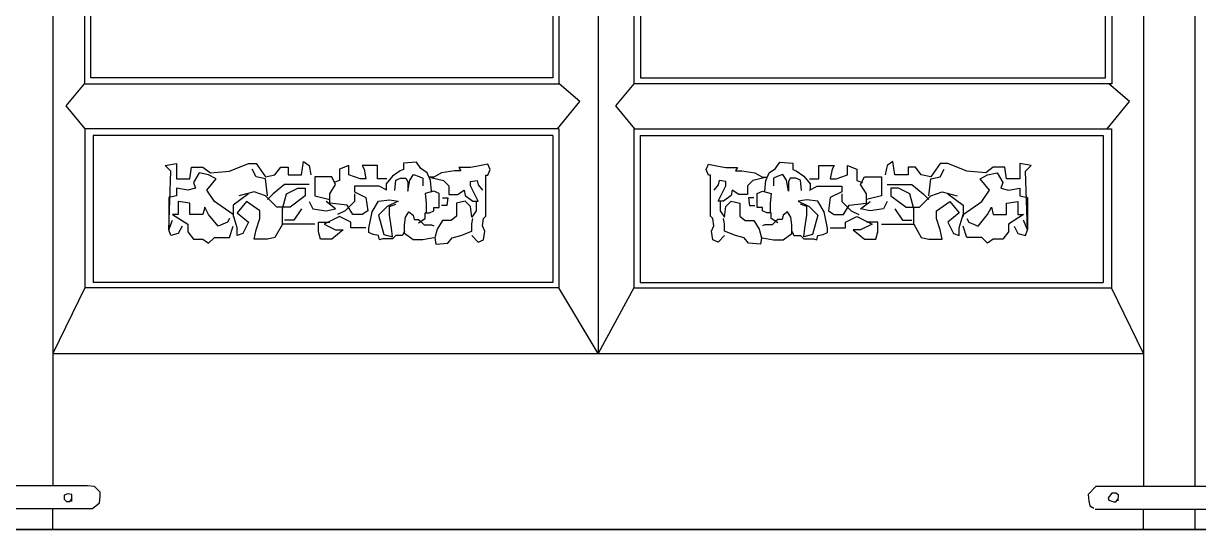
# Model space of a CAD drawing. Extents: x -66030 to 95157, y -13132 to 45879.
# Drawn here: x 43601 to 44535, y 39315 to 39717 of the extents above; entities that cross this region are included whole.
import ezdxf

# ---------------------------------------------------------------- set-up
doc = ezdxf.new("R2010")
doc.units = 0
doc.header["$LTSCALE"] = 100
doc.header["$MEASUREMENT"] = 0
for name, color, linetype in [('2', 1, 'CONTINUOUS'), ('3', 11, 'CONTINUOUS'), ('7', 105, 'CONTINUOUS')]:
    doc.layers.add(name, color=color, linetype=linetype)

msp = doc.modelspace()

# ---------------------------------------------------------------- linework, layer by layer
at = {"layer": '2'}
msp.add_line((45558.73, 39315.29), (42557.19, 39315.29), dxfattribs=at)
at = {"layer": '3'}
for p, q in [((43649.82, 40294.6), (43649.82, 39669.42)), ((44026.9, 39669.42), (44026.9, 40294.6)), ((44086.58, 39669.42), (44086.58, 40294.6)), ((44466.09, 40294.6), (44466.09, 39669.42)), ((43635.19, 39652.01), (43649.82, 39669.42)), ((43649.82, 39669.42), (44026.9, 39669.42)), ((44043.3, 39655.4), (44026.9, 39669.42)), ((44071.94, 39652.01), (44086.58, 39669.42)), ((44466.09, 39669.42), (44086.58, 39669.42)), ((44458.89, 39670.91), (44458.89, 39670.91)), ((44480.06, 39655.4), (44463.66, 39669.42)), ((43650.48, 39633.66), (43635.19, 39652.01)), ((44025.71, 39633.66), (44043.3, 39655.4)), ((44087.24, 39633.66), (44071.94, 39652.01)), ((44462.47, 39633.66), (44480.06, 39655.4)), ((44026.78, 39633.66), (43650.09, 39633.66)), ((43650.09, 39633.66), (43650.09, 39507.25)), ((44026.78, 39633.66), (44026.78, 39507.25)), ((44086.43, 39633.66), (44465.83, 39633.66)), ((44086.43, 39633.66), (44086.43, 39507.25)), ((44465.83, 39633.66), (44465.83, 39507.25)), ((43650.09, 39507.25), (43624.61, 39455.22)), ((44026.78, 39507.25), (43650.09, 39507.25)), ((44057.96, 39455.22), (44026.78, 39507.25)), ((44086.43, 39507.25), (44057.96, 39455.22)), ((44086.43, 39507.25), (44465.83, 39507.25)), ((44491.3, 39455.22), (44465.83, 39507.25))]:
    msp.add_line(p, q, dxfattribs=at)
at = {"layer": '3', "color": 2}
msp.add_line((-66009.4, 39315.29), (95156.93, 39315.29), dxfattribs=at)
at = {"layer": '3'}
for points in [[(43807.23, 39557.92), (43801.2, 39547.39), (43795.18, 39545.88), (43784.64, 39545.88), (43786.14, 39553.4), (43789.16, 39562.43), (43789.16, 39568.45), (43778.61, 39575.97), (43771.09, 39566.94), (43780.12, 39559.42), (43775.6, 39550.4), (43771.09, 39548.89), (43771.09, 39554.91), (43768.07, 39565.44), (43753.02, 39575.97), (43746.99, 39584.99), (43754.52, 39594.02), (43748.5, 39597.03), (43740.97, 39598.53), (43736.45, 39591.01), (43737.96, 39586.5), (43731.93, 39584.99), (43722.9, 39586.5), (43722.9, 39580.48), (43716.87, 39578.98), (43716.87, 39565.44), (43716.87, 39553.4), (43718.38, 39600.03), (43713.86, 39604.55), (43722.9, 39606.05), (43722.9, 39594.02), (43733.44, 39594.02), (43734.94, 39603.04), (43743.98, 39603.04), (43750, 39598.53), (43765.06, 39600.03), (43780.12, 39606.05), (43786.14, 39606.05), (43793.67, 39595.52), (43801.2, 39597.03), (43805.72, 39603.04), (43811.74, 39603.04), (43811.74, 39597.03), (43822.28, 39597.03), (43823.79, 39607.56), (43828.31, 39604.55), (43829.81, 39597.03)], [(43890.05, 39594.02), (43882.52, 39594.02), (43882.52, 39604.55), (43870.47, 39604.55), (43871.98, 39601.54), (43873.48, 39594.02), (43868.97, 39594.02), (43859.93, 39597.03), (43859.93, 39604.55), (43852.4, 39601.54), (43852.4, 39597.03), (43852.4, 39592.51), (43847.88, 39591.01)], [(43925.64, 39583.99), (43924.78, 39592.59), (43922.19, 39598.6), (43917.03, 39602.04), (43913.59, 39607.2), (43903.26, 39606.34), (43903.26, 39601.18), (43900.68, 39600.32), (43894.66, 39596.02), (43889.5, 39590.01), (43889.5, 39584.85)], [(43957.47, 39548.75), (43962.64, 39543.59), (43966.94, 39545.31), (43967.8, 39552.19), (43966.08, 39556.49), (43966.94, 39562.5), (43968.66, 39564.22), (43968.66, 39596.88), (43970.38, 39596.88), (43972.1, 39601.18), (43970.38, 39605.48), (43960.92, 39603.76), (43956.61, 39602.9), (43947.15, 39602.9), (43948.87, 39600.32), (43943.71, 39600.32), (43933.38, 39598.6), (43927.36, 39595.17), (43923.92, 39595.17), (43935.1, 39592.59), (43939.4, 39588.29), (43939.4, 39581.41), (43946.29, 39581.41), (43951.45, 39584.85), (43952.31, 39580.55), (43958.34, 39576.26), (43962.64, 39576.26), (43960.06, 39581.41), (43956.61, 39588.29), (43956.61, 39591.73), (43961.78, 39592.59), (43962.64, 39589.15), (43966.08, 39584.85)], [(44158.44, 39548.75), (44153.28, 39543.59), (44148.98, 39545.31), (44148.12, 39552.19), (44149.84, 39556.49), (44148.98, 39562.5), (44147.26, 39564.22), (44147.26, 39596.88), (44145.54, 39596.88), (44143.82, 39601.18), (44145.54, 39605.48), (44155, 39603.76), (44159.3, 39602.9), (44168.77, 39602.9), (44167.05, 39600.32), (44172.21, 39600.32), (44182.54, 39598.6), (44188.56, 39595.17), (44192, 39595.17), (44180.82, 39592.59), (44176.51, 39588.29), (44176.51, 39581.41), (44169.63, 39581.41), (44164.47, 39584.85), (44163.61, 39580.55), (44157.58, 39576.26), (44153.28, 39576.26), (44155.86, 39581.41), (44159.3, 39588.29), (44159.3, 39591.73), (44154.14, 39592.59), (44153.28, 39589.15), (44149.84, 39584.85)], [(44190.28, 39583.99), (44191.14, 39592.59), (44193.72, 39598.6), (44198.89, 39602.04), (44202.33, 39607.2), (44212.65, 39606.34), (44212.65, 39601.18), (44215.24, 39600.32), (44221.26, 39596.02), (44226.42, 39590.01), (44226.42, 39584.85)], [(44225.87, 39594.02), (44233.4, 39594.02), (44233.4, 39604.55), (44245.45, 39604.55), (44243.94, 39601.54), (44242.43, 39594.02), (44246.95, 39594.02), (44255.99, 39597.03), (44255.99, 39604.55), (44263.52, 39601.54), (44263.52, 39597.03), (44263.52, 39592.51), (44268.03, 39591.01)], [(44308.69, 39557.92), (44314.72, 39547.39), (44320.74, 39545.88), (44331.28, 39545.88), (44329.77, 39553.4), (44326.76, 39562.43), (44326.76, 39568.45), (44337.3, 39575.97), (44344.83, 39566.94), (44335.8, 39559.42), (44340.32, 39550.4), (44344.83, 39548.89), (44344.83, 39554.91), (44347.85, 39565.44), (44362.9, 39575.97), (44368.93, 39584.99), (44361.4, 39594.02), (44367.42, 39597.03), (44374.95, 39598.53), (44379.47, 39591.01), (44377.96, 39586.5), (44383.99, 39584.99), (44393.02, 39586.5), (44393.02, 39580.48), (44399.04, 39578.98), (44399.04, 39565.44), (44399.04, 39553.4), (44397.54, 39600.03), (44402.06, 39604.55), (44393.02, 39606.05), (44393.02, 39594.02), (44382.48, 39594.02), (44380.97, 39603.04), (44371.94, 39603.04), (44365.92, 39598.53), (44350.86, 39600.03), (44335.8, 39606.05), (44329.77, 39606.05), (44322.25, 39595.52), (44314.72, 39597.03), (44310.2, 39603.04), (44304.18, 39603.04), (44304.18, 39597.03), (44293.63, 39597.03), (44292.13, 39607.56), (44287.61, 39604.55), (44286.1, 39597.03)], [(43795.18, 39580.48), (43793.67, 39594.02), (43786.14, 39595.52), (43783.13, 39601.54)], [(43890.05, 39584.99), (43884.02, 39588), (43870.47, 39588), (43864.45, 39588), (43864.45, 39583.49), (43873.48, 39578.98), (43874.99, 39568.45), (43870.47, 39565.44), (43862.94, 39565.44), (43858.43, 39572.96), (43844.87, 39574.46), (43844.87, 39581.98), (43849.39, 39589.51), (43846.38, 39595.52), (43832.83, 39595.52), (43832.83, 39580.48), (43844.87, 39577.47)], [(43896.36, 39584.71), (43897.11, 39592.88), (43900.82, 39594.37), (43905.28, 39594.37), (43906.77, 39591.4), (43906.77, 39583.97), (43908.26, 39592.88), (43911.23, 39597.34), (43915.69, 39595.85), (43918.67, 39594.37), (43918.67, 39588.43)], [(44219.56, 39584.71), (44218.81, 39592.88), (44215.1, 39594.37), (44210.63, 39594.37), (44209.15, 39591.4), (44209.15, 39583.97), (44207.66, 39592.88), (44204.69, 39597.34), (44200.23, 39595.85), (44197.25, 39594.37), (44197.25, 39588.43)], [(44225.87, 39584.99), (44231.89, 39588), (44245.45, 39588), (44251.47, 39588), (44251.47, 39583.49), (44242.43, 39578.98), (44240.93, 39568.45), (44245.45, 39565.44), (44252.98, 39565.44), (44257.49, 39572.96), (44271.05, 39574.46), (44271.05, 39581.98), (44266.53, 39589.51), (44269.54, 39595.52), (44283.09, 39595.52), (44283.09, 39580.48), (44271.05, 39577.47)], [(44320.74, 39580.48), (44322.25, 39594.02), (44329.77, 39595.52), (44332.79, 39601.54)], [(43807.23, 39557.92), (43807.23, 39569.95), (43810.24, 39581.98), (43819.27, 39586.5), (43825.3, 39586.5), (43825.3, 39580.48), (43813.25, 39571.45), (43802.71, 39571.45), (43793.67, 39580.48), (43784.64, 39583.49), (43772.59, 39580.48)], [(43828.31, 39589.51), (43808.73, 39589.51), (43799.7, 39581.98), (43795.18, 39577.47)], [(43915.31, 39559.06), (43920.47, 39562.5), (43920.47, 39566.8), (43923.92, 39566.8), (43927.36, 39568.52), (43927.36, 39571.1), (43931.66, 39571.1), (43931.66, 39576.26), (43931.66, 39582.27), (43927.36, 39583.99), (43920.47, 39582.27), (43921.33, 39574.54), (43921.33, 39566.8)], [(44200.61, 39559.06), (44195.45, 39562.5), (44195.45, 39566.8), (44192, 39566.8), (44188.56, 39568.52), (44188.56, 39571.1), (44184.26, 39571.1), (44184.26, 39576.26), (44184.26, 39582.27), (44188.56, 39583.99), (44195.45, 39582.27), (44194.58, 39574.54), (44194.58, 39566.8)], [(44287.61, 39589.51), (44307.19, 39589.51), (44316.22, 39581.98), (44320.74, 39577.47)], [(44308.69, 39557.92), (44308.69, 39569.95), (44305.68, 39581.98), (44296.65, 39586.5), (44290.62, 39586.5), (44290.62, 39580.48), (44302.67, 39571.45), (44313.21, 39571.45), (44322.25, 39580.48), (44331.28, 39583.49), (44343.33, 39580.48)], [(43765.06, 39562.43), (43763.56, 39559.42), (43756.03, 39556.41), (43748.5, 39565.44), (43745.49, 39571.45), (43743.98, 39565.44), (43733.44, 39565.44), (43733.44, 39574.46), (43724.4, 39575.97), (43724.4, 39565.44), (43719.89, 39565.44), (43731.93, 39557.92), (43731.93, 39551.9), (43736.45, 39545.88), (43743.98, 39545.88), (43748.5, 39542.88), (43753.02, 39547.39), (43765.06, 39547.39), (43768.07, 39556.41)], [(43780.12, 39581.98), (43768.07, 39572.96), (43768.07, 39563.93)], [(43828.31, 39575.97), (43831.32, 39569.95), (43841.86, 39568.45), (43849.39, 39569.95), (43841.86, 39575.97)], [(43864.45, 39581.98), (43864.45, 39575.97), (43856.92, 39568.45), (43850.9, 39565.44)], [(43904.12, 39552.19), (43902.4, 39548.75), (43897.24, 39548.75), (43894.66, 39546.17), (43886.91, 39546.17), (43884.33, 39545.31), (43883.47, 39548.75), (43879.17, 39549.61), (43875.73, 39551.33), (43875.73, 39554.77), (43878.31, 39567.66), (43883.47, 39576.26), (43892.08, 39577.11), (43898.96, 39576.26), (43890.36, 39571.96), (43883.47, 39565.08), (43887.78, 39549.61), (43894.66, 39547.89), (43893.8, 39554.77), (43892.08, 39565.08), (43892.08, 39571.96), (43897.24, 39573.68)], [(43960.92, 39576.26), (43960.92, 39568.52), (43957.47, 39563.36), (43956.61, 39571.96), (43952.31, 39576.26), (43945.43, 39574.54), (43945.43, 39567.66), (43945.43, 39564.22), (43941.13, 39560.78), (43937.68, 39560.78), (43934.24, 39560.78), (43929.94, 39553.91), (43928.22, 39547.03), (43929.08, 39541.87), (43938.54, 39542.73), (43941.99, 39547.03), (43948.87, 39548.75), (43957.47, 39552.19), (43957.47, 39558.2), (43958.34, 39562.5)], [(43934.24, 39578.83), (43938.54, 39578.83), (43937.68, 39572.82), (43933.38, 39572.82)], [(44155, 39576.26), (44155, 39568.52), (44158.44, 39563.36), (44159.3, 39571.96), (44163.61, 39576.26), (44170.49, 39574.54), (44170.49, 39567.66), (44170.49, 39564.22), (44174.79, 39560.78), (44178.24, 39560.78), (44181.68, 39560.78), (44185.98, 39553.91), (44187.7, 39547.03), (44186.84, 39541.87), (44177.37, 39542.73), (44173.93, 39547.03), (44167.05, 39548.75), (44158.44, 39552.19), (44158.44, 39558.2), (44157.58, 39562.5)], [(44181.68, 39578.83), (44177.37, 39578.83), (44178.24, 39572.82), (44182.54, 39572.82)], [(44211.79, 39552.19), (44213.52, 39548.75), (44218.68, 39548.75), (44221.26, 39546.17), (44229, 39546.17), (44231.59, 39545.31), (44232.45, 39548.75), (44236.75, 39549.61), (44240.19, 39551.33), (44240.19, 39554.77), (44237.61, 39567.66), (44232.45, 39576.26), (44223.84, 39577.11), (44216.96, 39576.26), (44225.56, 39571.96), (44232.45, 39565.08), (44228.14, 39549.61), (44221.26, 39547.89), (44222.12, 39554.77), (44223.84, 39565.08), (44223.84, 39571.96), (44218.68, 39573.68)], [(44251.47, 39581.98), (44251.47, 39575.97), (44259, 39568.45), (44265.02, 39565.44)], [(44287.61, 39575.97), (44284.6, 39569.95), (44274.06, 39568.45), (44266.53, 39569.95), (44274.06, 39575.97)], [(44335.8, 39581.98), (44347.85, 39572.96), (44347.85, 39563.93)], [(44350.86, 39562.43), (44352.36, 39559.42), (44359.89, 39556.41), (44367.42, 39565.44), (44370.43, 39571.45), (44371.94, 39565.44), (44382.48, 39565.44), (44382.48, 39574.46), (44391.52, 39575.97), (44391.52, 39565.44), (44396.03, 39565.44), (44383.99, 39557.92), (44383.99, 39551.9), (44379.47, 39545.88), (44371.94, 39545.88), (44367.42, 39542.88), (44362.9, 39547.39), (44350.86, 39547.39), (44347.85, 39556.41)], [(43822.28, 39569.95), (43816.26, 39560.93), (43808.73, 39560.93)], [(43927.36, 39547.03), (43918.75, 39545.31), (43911.01, 39545.31), (43904.12, 39550.47), (43904.12, 39557.35), (43904.98, 39563.36), (43907.57, 39567.66), (43911.01, 39565.08), (43911.87, 39561.64), (43915.31, 39561.64), (43917.03, 39559.92), (43919.61, 39557.35), (43925.64, 39557.35), (43927.36, 39556.49)], [(44188.56, 39547.03), (44197.17, 39545.31), (44204.91, 39545.31), (44211.79, 39550.47), (44211.79, 39557.35), (44210.93, 39563.36), (44208.35, 39567.66), (44204.91, 39565.08), (44204.05, 39561.64), (44200.61, 39561.64), (44198.89, 39559.92), (44196.31, 39557.35), (44190.28, 39557.35), (44188.56, 39556.49)], [(44293.63, 39569.95), (44299.66, 39560.93), (44307.19, 39560.93)], [(43727.42, 39556.41), (43724.4, 39550.4), (43718.38, 39548.89), (43716.87, 39553.4), (43719.89, 39560.93)], [(43832.83, 39557.92), (43807.23, 39557.92)], [(43873.48, 39554.91), (43861.44, 39554.91), (43861.44, 39559.42), (43852.4, 39563.93), (43840.35, 39557.92), (43849.39, 39553.4), (43855.41, 39553.4), (43846.38, 39545.88), (43837.34, 39545.88), (43835.84, 39551.9), (43835.84, 39559.42), (43844.87, 39559.42)], [(44242.43, 39554.91), (44254.48, 39554.91), (44254.48, 39559.42), (44263.52, 39563.93), (44275.56, 39557.92), (44266.53, 39553.4), (44260.51, 39553.4), (44269.54, 39545.88), (44278.58, 39545.88), (44280.08, 39551.9), (44280.08, 39559.42), (44271.05, 39559.42)], [(44283.09, 39557.92), (44308.69, 39557.92)], [(44388.5, 39556.41), (44391.52, 39550.4), (44397.54, 39548.89), (44399.04, 39553.4), (44396.03, 39560.93)], [(43528.8, 39331.99), (43656.21, 39331.99), (43661.73, 39336.5), (43662.23, 39341.51), (43662.23, 39345.02), (43657.71, 39349.53), (43652.2, 39350.03), (43528.8, 39350.03), (43523.28, 39344.52), (43524.29, 39337.5), (43525.79, 39334.5), (43529.3, 39332.49)], [(43639.66, 39337.5), (43639.66, 39343.01), (43636.65, 39343.51), (43633.64, 39342.51), (43633.64, 39339.51), (43635.64, 39337.5), (43638.15, 39337.5), (43640.16, 39340.01)], [(44452.81, 39331.38), (44578.76, 39331.38), (44583.77, 39335.47), (44583.31, 39341.82), (44583.31, 39345.91), (44580.58, 39348.64), (44577.86, 39349.55), (44453.26, 39349.55), (44447.35, 39343.19), (44447.8, 39337.74), (44448.71, 39334.1), (44451.9, 39332.29)], [(44471, 39338.19), (44471.45, 39342.73), (44469.18, 39344.1), (44465.99, 39344.1), (44463.27, 39340.46), (44463.72, 39338.64), (44467.81, 39337.28), (44469.18, 39337.28), (44471, 39339.55)]]:
    msp.add_lwpolyline(points, dxfattribs=at)
at = {"layer": '7', "color": 7}
for p, q in [((44532.19, 39349.55), (44532.19, 42090.77)), ((43624.61, 41493.45), (43624.61, 39350.03)), ((44057.96, 41490.21), (44057.96, 39455.22)), ((44057.96, 41490.21), (44057.96, 39455.22)), ((44491.3, 41486.96), (44491.3, 39349.55)), ((43624.61, 39455.22), (44491.3, 39455.22)), ((43624.61, 39315.29), (43624.61, 39331.99)), ((44491.3, 39315.29), (44491.3, 39331.38)), ((44532.19, 39315.29), (44532.19, 39331.38))]:
    msp.add_line(p, q, dxfattribs=at)
at = {"layer": '7'}
for p, q in [((43654.96, 39674.26), (43654.96, 40289.71)), ((44021.89, 40289.71), (44021.89, 39674.26)), ((44091.59, 40289.71), (44091.59, 39674.26)), ((44460.96, 39674.26), (44460.96, 40289.71)), ((44021.89, 39674.26), (43654.96, 39674.26)), ((44091.59, 39674.26), (44460.96, 39674.26)), ((44021.87, 39628.3), (43656.65, 39628.3)), ((43656.65, 39628.3), (43656.65, 39511.53)), ((44021.87, 39628.3), (44021.87, 39511.53)), ((44091.34, 39628.3), (44459.27, 39628.3)), ((44091.34, 39628.3), (44091.34, 39511.53)), ((44459.27, 39628.3), (44459.27, 39511.53)), ((44021.87, 39511.53), (43656.65, 39511.53)), ((44091.34, 39511.53), (44459.27, 39511.53))]:
    msp.add_line(p, q, dxfattribs=at)

doc.saveas('drawing.dxf')
